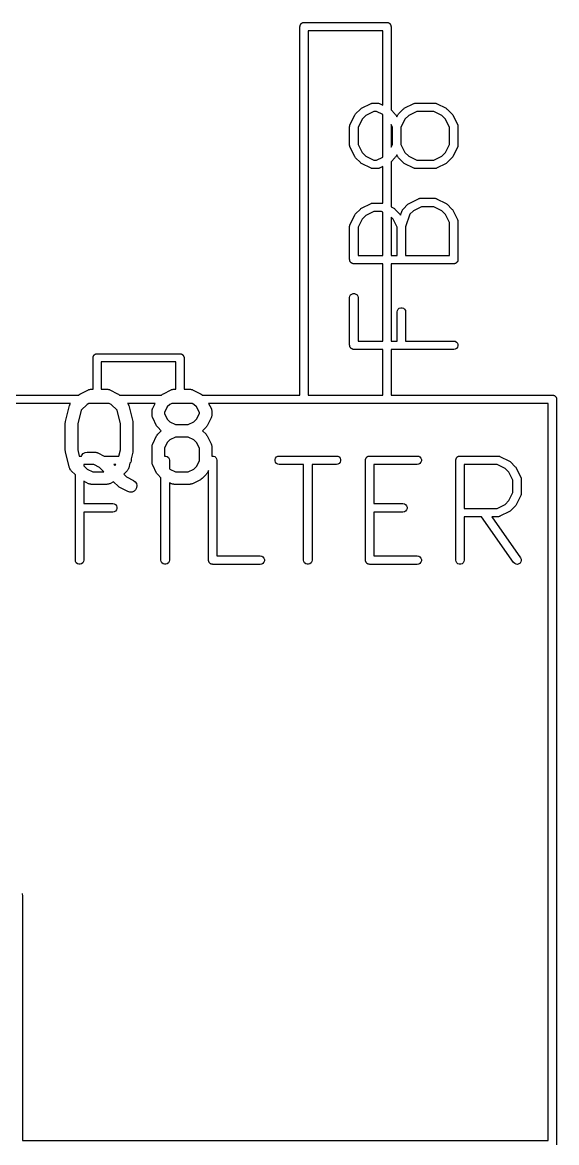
# Model space of a CAD drawing. Extents: x -2.2 to 86.5, y -78.6 to 9.2.
# Drawn here: x 53.1 to 59.55, y -17.98 to -4.45 of the extents above; entities that cross this region are included whole.
import ezdxf

# ---------------------------------------------------------------- set-up
doc = ezdxf.new("R2010")
doc.units = 0
doc.header["$MEASUREMENT"] = 0
doc.layers.add('BLACK', color=7, linetype='CONTINUOUS')

msp = doc.modelspace()

# ---------------------------------------------------------------- linework, layer by layer
at = {"layer": 'Black'}
for p, q in [((56.465, -4.46505), (56.4679, -4.4617)), ((56.4679, -4.4617), (56.4716, -4.45951)), ((56.4716, -4.45951), (56.475, -4.4567)), ((56.475, -4.4567), (56.4791, -4.4552)), ((56.4791, -4.4552), (56.4829, -4.45301)), ((56.4829, -4.45301), (56.4872, -4.45226)), ((56.4872, -4.45226), (56.4913, -4.45076)), ((56.4913, -4.45076), (56.4957, -4.45076)), ((56.4957, -4.45076), (56.5, -4.45)), ((56.5, -4.45), (57.5, -4.45)), ((57.5, -4.45), (57.5043, -4.45076)), ((57.5043, -4.45076), (57.5087, -4.45076)), ((57.5087, -4.45076), (57.5128, -4.45226)), ((57.5128, -4.45226), (57.5171, -4.45301)), ((57.5171, -4.45301), (57.5209, -4.4552)), ((57.5209, -4.4552), (57.525, -4.4567)), ((57.525, -4.4567), (57.5284, -4.45951)), ((57.5284, -4.45951), (57.5321, -4.4617)), ((57.5321, -4.4617), (57.535, -4.46505)), ((56.45, -4.5), (56.4508, -4.49569)), ((56.45, -8.95), (56.45, -4.5)), ((56.4508, -4.49132), (56.4523, -4.48721)), ((56.4508, -4.49569), (56.4508, -4.49132)), ((56.4523, -4.48721), (56.453, -4.4829)), ((56.453, -4.4829), (56.4552, -4.47911)), ((56.4552, -4.47911), (56.4567, -4.475)), ((56.4567, -4.475), (56.4595, -4.47165)), ((56.4595, -4.47165), (56.4617, -4.46786)), ((56.4617, -4.46786), (56.465, -4.46505)), ((56.55, -4.55), (56.55, -8.95)), ((57.45, -4.55), (56.55, -4.55)), ((57.45, -5.44917), (57.45, -4.55)), ((57.535, -4.46505), (57.5383, -4.46786)), ((57.5383, -4.46786), (57.5405, -4.47165)), ((57.5405, -4.47165), (57.5433, -4.475)), ((57.5433, -4.475), (57.5448, -4.47911)), ((57.5448, -4.47911), (57.547, -4.4829)), ((57.547, -4.4829), (57.5477, -4.48721)), ((57.5477, -4.48721), (57.5492, -4.49132)), ((57.5492, -4.49132), (57.5492, -4.49569)), ((57.5492, -4.49569), (57.55, -4.5)), ((57.55, -4.5), (57.55, -5.50751)), ((57.1226, -5.5541), (57.18, -5.49665)), ((57.18, -5.49665), (57.1867, -5.49198)), ((57.1867, -5.49198), (57.1932, -5.48713)), ((57.1932, -5.48713), (57.3081, -5.42968)), ((57.3428, -5.52592), (57.246, -5.57432)), ((57.3081, -5.42968), (57.3109, -5.42885)), ((57.3109, -5.42885), (57.3135, -5.42738)), ((57.3135, -5.42738), (57.3193, -5.42635)), ((57.3193, -5.42635), (57.325, -5.42465)), ((57.325, -5.42465), (57.328, -5.42483)), ((57.328, -5.42483), (57.3309, -5.42432)), ((57.3309, -5.42432), (57.3883, -5.42432)), ((57.3763, -5.52592), (57.3428, -5.52592)), ((57.45, -5.56276), (57.3763, -5.52592)), ((57.3883, -5.42432), (57.3912, -5.42483)), ((57.3912, -5.42483), (57.3941, -5.42465)), ((57.3941, -5.42465), (57.3998, -5.42635)), ((57.3998, -5.42635), (57.4057, -5.42738)), ((57.4057, -5.42738), (57.4082, -5.42885)), ((57.4082, -5.42885), (57.411, -5.42968)), ((57.411, -5.42968), (57.45, -5.44917)), ((57.55, -5.50751), (57.5966, -5.5541)), ((57.6396, -5.5541), (57.6971, -5.49665)), ((57.6971, -5.49665), (57.7038, -5.49198)), ((57.7038, -5.49198), (57.7103, -5.48713)), ((57.7103, -5.48713), (57.8252, -5.42968)), ((57.8599, -5.52592), (57.7631, -5.57432)), ((57.8252, -5.42968), (57.828, -5.42885)), ((57.828, -5.42885), (57.8306, -5.42738)), ((57.8306, -5.42738), (57.8364, -5.42635)), ((57.8364, -5.42635), (57.8421, -5.42465)), ((57.8421, -5.42465), (57.845, -5.42483)), ((57.845, -5.42483), (57.8479, -5.42432)), ((57.8479, -5.42432), (58.0777, -5.42432)), ((58.0657, -5.52592), (57.8599, -5.52592)), ((58.1626, -5.57432), (58.0657, -5.52592)), ((58.0777, -5.42432), (58.0806, -5.42483)), ((58.0806, -5.42483), (58.0835, -5.42465)), ((58.0835, -5.42465), (58.0893, -5.42635)), ((58.0893, -5.42635), (58.0951, -5.42738)), ((58.0951, -5.42738), (58.0976, -5.42885)), ((58.0976, -5.42885), (58.1005, -5.42968)), ((58.1005, -5.42968), (58.2154, -5.48713)), ((58.2154, -5.48713), (58.2219, -5.49198)), ((58.2219, -5.49198), (58.2286, -5.49665)), ((58.2286, -5.49665), (58.286, -5.5541)), ((57.0556, -5.68221), (57.1131, -5.56731)), ((57.1131, -5.56731), (57.1179, -5.56076)), ((57.1179, -5.56076), (57.1226, -5.5541)), ((57.2002, -5.62012), (57.1518, -5.71692)), ((57.246, -5.57432), (57.2002, -5.62012)), ((57.45, -6.07691), (57.45, -5.56276)), ((57.5966, -5.5541), (57.6013, -5.56077)), ((57.6013, -5.56077), (57.6061, -5.56731)), ((57.6061, -5.56731), (57.6181, -5.59134)), ((57.6181, -5.59134), (57.6301, -5.56731)), ((57.6301, -5.56731), (57.635, -5.56075)), ((57.635, -5.56075), (57.6396, -5.5541)), ((57.7173, -5.62012), (57.6689, -5.71692)), ((57.7631, -5.57432), (57.7173, -5.62012)), ((58.2083, -5.62011), (58.1626, -5.57432)), ((58.2567, -5.71692), (58.2083, -5.62011)), ((58.286, -5.5541), (58.2907, -5.56076)), ((58.2907, -5.56076), (58.2955, -5.56731)), ((58.2955, -5.56731), (58.353, -5.68221)), ((57.0502, -5.70493), (57.0508, -5.70204)), ((57.0502, -5.93474), (57.0502, -5.70493)), ((57.0506, -5.69912), (57.0523, -5.69341)), ((57.0508, -5.70204), (57.0506, -5.69912)), ((57.0523, -5.69341), (57.0533, -5.68755)), ((57.0533, -5.68755), (57.0548, -5.68502)), ((57.0548, -5.68502), (57.0556, -5.68221)), ((57.1518, -5.71692), (57.1518, -5.92275)), ((57.5673, -5.71692), (57.55, -5.68228)), ((57.55, -5.68228), (57.55, -5.95738)), ((57.5673, -5.92275), (57.5673, -5.71692)), ((57.6689, -5.71692), (57.6689, -5.92275)), ((58.2567, -5.92274), (58.2567, -5.71692)), ((58.353, -5.68221), (58.3538, -5.68502)), ((58.3538, -5.68502), (58.3553, -5.68755)), ((58.3553, -5.68755), (58.3563, -5.69341)), ((58.3563, -5.69341), (58.358, -5.69912)), ((58.358, -5.69912), (58.3578, -5.70204)), ((58.3578, -5.70204), (58.3583, -5.70493)), ((58.3583, -5.70493), (58.3583, -5.93474)), ((57.0508, -5.93762), (57.0502, -5.93474)), ((57.0506, -5.94054), (57.0508, -5.93762)), ((57.0523, -5.94625), (57.0506, -5.94054)), ((57.0533, -5.95211), (57.0523, -5.94625)), ((57.1518, -5.92275), (57.2003, -6.01955)), ((57.55, -5.95738), (57.5673, -5.92275)), ((57.6689, -5.92275), (57.7173, -6.01955)), ((58.2083, -6.01955), (58.2567, -5.92274)), ((58.3563, -5.94625), (58.3553, -5.95211)), ((58.358, -5.94055), (58.3563, -5.94625)), ((58.3583, -5.93474), (58.3578, -5.93762)), ((58.3578, -5.93762), (58.358, -5.94055)), ((57.0548, -5.95465), (57.0533, -5.95211)), ((57.0556, -5.95746), (57.0548, -5.95465)), ((57.1131, -6.07236), (57.0556, -5.95746)), ((57.1179, -6.0789), (57.1131, -6.07236)), ((57.1226, -6.08556), (57.1179, -6.0789)), ((57.18, -6.14302), (57.1226, -6.08556)), ((57.2003, -6.01955), (57.246, -6.06534)), ((57.246, -6.06534), (57.3428, -6.11375)), ((57.3763, -6.11375), (57.45, -6.07691)), ((57.5966, -6.08556), (57.55, -6.13215)), ((57.6013, -6.0789), (57.5966, -6.08556)), ((57.6061, -6.07236), (57.6013, -6.0789)), ((57.6181, -6.04833), (57.6061, -6.07236)), ((57.6301, -6.07236), (57.6181, -6.04833)), ((57.635, -6.07889), (57.6301, -6.07236)), ((57.6396, -6.08556), (57.635, -6.07889)), ((57.6971, -6.14302), (57.6396, -6.08556)), ((57.7173, -6.01955), (57.7631, -6.06534)), ((57.7631, -6.06534), (57.8599, -6.11375)), ((58.0657, -6.11375), (58.1626, -6.06534)), ((58.1626, -6.06534), (58.2083, -6.01955)), ((58.286, -6.08556), (58.2286, -6.14302)), ((58.2907, -6.07891), (58.286, -6.08556)), ((58.2955, -6.07236), (58.2907, -6.07891)), ((58.353, -5.95746), (58.2955, -6.07236)), ((58.3538, -5.95465), (58.353, -5.95746)), ((58.3553, -5.95211), (58.3538, -5.95465)), ((57.1867, -6.14768), (57.18, -6.14302)), ((57.1932, -6.15253), (57.1867, -6.14768)), ((57.3081, -6.20998), (57.1932, -6.15253)), ((57.3109, -6.21082), (57.3081, -6.20998)), ((57.3135, -6.21228), (57.3109, -6.21082)), ((57.3193, -6.21332), (57.3135, -6.21228)), ((57.325, -6.21501), (57.3193, -6.21332)), ((57.328, -6.21484), (57.325, -6.21501)), ((57.3309, -6.21535), (57.328, -6.21484)), ((57.3883, -6.21535), (57.3309, -6.21535)), ((57.3428, -6.11375), (57.3763, -6.11375)), ((57.3912, -6.21484), (57.3883, -6.21535)), ((57.3941, -6.21501), (57.3912, -6.21484)), ((57.3998, -6.21332), (57.3941, -6.21501)), ((57.4057, -6.21228), (57.3998, -6.21332)), ((57.4082, -6.21082), (57.4057, -6.21228)), ((57.411, -6.20998), (57.4082, -6.21082)), ((57.45, -6.1905), (57.411, -6.20998)), ((57.45, -6.63125), (57.45, -6.1905)), ((57.55, -6.13215), (57.55, -6.67694)), ((57.7038, -6.14769), (57.6971, -6.14302)), ((57.7103, -6.15253), (57.7038, -6.14769)), ((57.8252, -6.20998), (57.7103, -6.15253)), ((57.828, -6.21082), (57.8252, -6.20998)), ((57.8306, -6.21228), (57.828, -6.21082)), ((57.8364, -6.21332), (57.8306, -6.21228)), ((57.8421, -6.21501), (57.8364, -6.21332)), ((57.845, -6.21484), (57.8421, -6.21501)), ((57.8479, -6.21535), (57.845, -6.21484)), ((58.0777, -6.21535), (57.8479, -6.21535)), ((57.8599, -6.11375), (58.0657, -6.11375)), ((58.0806, -6.21484), (58.0777, -6.21535)), ((58.0835, -6.21501), (58.0806, -6.21484)), ((58.0893, -6.21332), (58.0835, -6.21501)), ((58.0951, -6.21228), (58.0893, -6.21332)), ((58.0976, -6.21082), (58.0951, -6.21228)), ((58.1005, -6.20998), (58.0976, -6.21082)), ((58.2154, -6.15253), (58.1005, -6.20998)), ((58.2219, -6.14768), (58.2154, -6.15253)), ((58.2286, -6.14302), (58.2219, -6.14768)), ((57.7678, -6.63618), (57.8827, -6.57873)), ((57.8827, -6.57873), (57.8855, -6.57789)), ((57.8855, -6.57789), (57.888, -6.57643)), ((57.888, -6.57643), (57.8939, -6.5754)), ((57.8939, -6.5754), (57.8996, -6.5737)), ((57.8996, -6.5737), (57.9025, -6.57388)), ((57.9025, -6.57388), (57.9054, -6.57337)), ((57.9054, -6.57337), (58.0777, -6.57337)), ((58.0777, -6.57337), (58.0806, -6.57388)), ((58.0806, -6.57388), (58.0835, -6.5737)), ((58.0835, -6.5737), (58.0893, -6.5754)), ((58.0893, -6.5754), (58.0951, -6.57643)), ((58.0951, -6.57643), (58.0976, -6.57789)), ((58.0976, -6.57789), (58.1005, -6.57873)), ((58.1005, -6.57873), (58.2154, -6.63618)), ((57.1179, -6.76726), (57.1226, -6.7606)), ((57.1226, -6.7606), (57.18, -6.70315)), ((57.18, -6.70315), (57.1867, -6.69848)), ((57.1867, -6.69848), (57.1932, -6.69363)), ((57.1932, -6.69363), (57.3081, -6.63618)), ((57.3428, -6.73242), (57.246, -6.78082)), ((57.3081, -6.63618), (57.3109, -6.63535)), ((57.3109, -6.63535), (57.3135, -6.63388)), ((57.3135, -6.63388), (57.3193, -6.63285)), ((57.3193, -6.63285), (57.325, -6.63115)), ((57.325, -6.63115), (57.328, -6.63133)), ((57.328, -6.63133), (57.3309, -6.63082)), ((57.3309, -6.63082), (57.4458, -6.63082)), ((57.4338, -6.73242), (57.3428, -6.73242)), ((57.45, -6.74053), (57.4338, -6.73242)), ((57.4458, -6.63082), (57.4486, -6.63133)), ((57.4486, -6.63133), (57.45, -6.63125)), ((57.45, -7.26279), (57.45, -6.74053)), ((57.55, -6.67694), (57.5834, -6.69363)), ((57.5834, -6.69363), (57.5899, -6.69848)), ((57.5899, -6.69848), (57.5966, -6.70315)), ((57.5966, -6.70315), (57.654, -6.7606)), ((57.654, -6.7606), (57.6587, -6.76727)), ((57.6662, -6.77902), (57.6848, -6.72301)), ((57.6848, -6.72301), (57.6862, -6.72043)), ((57.6862, -6.72043), (57.687, -6.7176)), ((57.687, -6.7176), (57.6904, -6.71273)), ((57.6904, -6.71273), (57.6932, -6.70749)), ((57.6932, -6.70749), (57.6954, -6.70555)), ((57.6954, -6.70555), (57.6971, -6.70315)), ((57.6971, -6.70315), (57.7546, -6.6457)), ((57.7546, -6.6457), (57.7612, -6.64103)), ((57.7612, -6.64103), (57.7678, -6.63618)), ((57.8206, -6.72337), (57.7774, -6.76651)), ((57.9174, -6.67497), (57.8206, -6.72337)), ((58.0657, -6.67497), (57.9174, -6.67497)), ((58.1626, -6.72337), (58.0657, -6.67497)), ((58.2083, -6.76916), (58.1626, -6.72337)), ((58.2154, -6.63618), (58.2219, -6.64103)), ((58.2219, -6.64103), (58.2286, -6.6457)), ((58.2286, -6.6457), (58.286, -6.70315)), ((58.286, -6.70315), (58.2907, -6.70981)), ((58.2907, -6.70981), (58.2955, -6.71635)), ((58.2955, -6.71635), (58.353, -6.83126)), ((57.0523, -6.89991), (57.0533, -6.89405)), ((57.0533, -6.89405), (57.0548, -6.89152)), ((57.0548, -6.89152), (57.0556, -6.88871)), ((57.0556, -6.88871), (57.1131, -6.7738)), ((57.1131, -6.7738), (57.1179, -6.76726)), ((57.2002, -6.82662), (57.1518, -6.92342)), ((57.246, -6.78082), (57.2002, -6.82662)), ((57.5764, -6.82662), (57.55, -6.80025)), ((57.55, -6.80025), (57.55, -7.26279)), ((57.6248, -6.92342), (57.5764, -6.82662)), ((57.6587, -6.76727), (57.6636, -6.77381)), ((57.6636, -6.77381), (57.6662, -6.77902)), ((57.7774, -6.76651), (57.7264, -6.91967)), ((58.2567, -6.86597), (58.2083, -6.76916)), ((58.2567, -7.26279), (58.2567, -6.86597)), ((58.353, -6.83126), (58.3538, -6.83407)), ((58.3538, -6.83407), (58.3553, -6.8366)), ((58.3553, -6.8366), (58.3563, -6.84246)), ((58.3563, -6.84246), (58.358, -6.84817)), ((58.358, -6.84817), (58.3578, -6.85109)), ((58.3578, -6.85109), (58.3583, -6.85398)), ((58.3583, -6.85398), (58.3583, -7.31359)), ((57.0502, -6.91143), (57.0508, -6.90854)), ((57.0502, -7.31359), (57.0502, -6.91143)), ((57.0506, -6.90562), (57.0523, -6.89991)), ((57.0508, -6.90854), (57.0506, -6.90562)), ((57.1518, -6.92342), (57.1518, -7.26279)), ((57.6248, -7.26279), (57.6248, -6.92342)), ((57.7264, -6.91967), (57.7264, -7.26279)), ((57.1518, -7.26279), (57.45, -7.26279)), ((57.55, -7.26279), (57.6248, -7.26279)), ((57.7264, -7.26279), (58.2567, -7.26279)), ((57.051, -7.31797), (57.0502, -7.31359)), ((57.051, -7.32242), (57.051, -7.31797)), ((57.0525, -7.32659), (57.051, -7.32242)), ((57.0533, -7.33097), (57.0525, -7.32659)), ((57.0555, -7.33482), (57.0533, -7.33097)), ((57.0571, -7.33899), (57.0555, -7.33482)), ((57.0599, -7.3424), (57.0571, -7.33899)), ((57.0621, -7.34625), (57.0599, -7.3424)), ((57.0655, -7.34911), (57.0621, -7.34625)), ((57.0684, -7.35251), (57.0655, -7.34911)), ((57.0722, -7.35473), (57.0684, -7.35251)), ((57.0756, -7.35759), (57.0722, -7.35473)), ((57.0798, -7.35911), (57.0756, -7.35759)), ((57.0837, -7.36133), (57.0798, -7.35911)), ((57.0881, -7.3621), (57.0837, -7.36133)), ((57.0922, -7.36362), (57.0881, -7.3621)), ((57.0967, -7.36362), (57.0922, -7.36362)), ((57.101, -7.3644), (57.0967, -7.36362)), ((57.45, -7.3644), (57.101, -7.3644)), ((57.45, -8.29694), (57.45, -7.3644)), ((58.3075, -7.3644), (57.55, -7.3644)), ((57.55, -7.3644), (57.55, -8.29694)), ((58.3119, -7.36362), (58.3075, -7.3644)), ((58.3164, -7.36362), (58.3119, -7.36362)), ((58.3205, -7.3621), (58.3164, -7.36362)), ((58.3249, -7.36133), (58.3205, -7.3621)), ((58.3288, -7.35911), (58.3249, -7.36133)), ((58.3329, -7.35759), (58.3288, -7.35911)), ((58.3364, -7.35473), (58.3329, -7.35759)), ((58.3402, -7.35251), (58.3364, -7.35473)), ((58.3431, -7.34911), (58.3402, -7.35251)), ((58.3465, -7.34625), (58.3431, -7.34911)), ((58.3487, -7.3424), (58.3465, -7.34625)), ((58.3515, -7.33899), (58.3487, -7.3424)), ((58.3531, -7.33482), (58.3515, -7.33899)), ((58.3553, -7.33097), (58.3531, -7.33482)), ((58.3561, -7.32659), (58.3553, -7.33097)), ((58.3576, -7.32242), (58.3561, -7.32659)), ((58.3583, -7.31359), (58.3576, -7.31797)), ((58.3576, -7.31797), (58.3576, -7.32242)), ((57.0502, -7.77321), (57.0533, -7.75584)), ((57.0502, -8.34774), (57.0502, -7.77321)), ((57.0533, -7.75584), (57.0621, -7.74056)), ((57.0621, -7.74056), (57.0756, -7.72922)), ((57.0756, -7.72922), (57.0922, -7.72319)), ((57.0922, -7.72319), (57.1099, -7.72319)), ((57.1099, -7.72319), (57.1264, -7.72922)), ((57.1264, -7.72922), (57.14, -7.74056)), ((57.14, -7.74056), (57.1488, -7.75584)), ((57.1488, -7.75584), (57.1518, -7.77321)), ((57.1518, -7.77321), (57.1518, -8.29694)), ((57.6248, -7.94557), (57.6278, -7.9282)), ((57.6248, -8.29694), (57.6248, -7.94557)), ((57.6278, -7.9282), (57.6367, -7.91292)), ((57.6367, -7.91292), (57.6502, -7.90158)), ((57.6502, -7.90158), (57.6668, -7.89554)), ((57.6668, -7.89554), (57.6844, -7.89554)), ((57.6844, -7.89554), (57.701, -7.90158)), ((57.701, -7.90158), (57.7145, -7.91292)), ((57.7145, -7.91292), (57.7233, -7.9282)), ((57.7233, -7.9282), (57.7264, -7.94557)), ((57.7264, -7.94557), (57.7264, -8.29694)), ((57.051, -8.35212), (57.0502, -8.34774)), ((57.051, -8.35656), (57.051, -8.35212)), ((57.0525, -8.36074), (57.051, -8.35656)), ((57.0533, -8.36511), (57.0525, -8.36074)), ((57.0555, -8.36896), (57.0533, -8.36511)), ((57.0571, -8.37314), (57.0555, -8.36896)), ((57.0599, -8.37654), (57.0571, -8.37314)), ((57.0621, -8.38039), (57.0599, -8.37654)), ((57.0655, -8.38325), (57.0621, -8.38039)), ((57.0684, -8.38665), (57.0655, -8.38325)), ((57.1518, -8.29694), (57.45, -8.29694)), ((57.55, -8.29694), (57.6248, -8.29694)), ((57.7264, -8.29694), (58.3075, -8.29694)), ((58.3075, -8.29694), (58.3249, -8.3)), ((58.3249, -8.3), (58.3402, -8.30882)), ((58.3402, -8.30882), (58.3515, -8.32234)), ((58.3515, -8.37314), (58.3402, -8.38665)), ((58.3515, -8.32234), (58.3576, -8.33892)), ((58.3576, -8.35656), (58.3515, -8.37314)), ((58.3576, -8.33892), (58.3576, -8.35656)), ((53.95, -8.5), (53.9508, -8.49569)), ((53.95, -8.87738), (53.95, -8.5)), ((53.9508, -8.49132), (53.9523, -8.48721)), ((53.9508, -8.49569), (53.9508, -8.49132)), ((53.9523, -8.48721), (53.953, -8.4829)), ((53.953, -8.4829), (53.9552, -8.47911)), ((53.9552, -8.47911), (53.9567, -8.475)), ((53.9567, -8.475), (53.9595, -8.47165)), ((53.9595, -8.47165), (53.9617, -8.46786)), ((53.9617, -8.46786), (53.965, -8.46505)), ((53.965, -8.46505), (53.9679, -8.4617)), ((53.9679, -8.4617), (53.9716, -8.45951)), ((53.9716, -8.45951), (53.975, -8.4567)), ((53.975, -8.4567), (53.9791, -8.4552)), ((53.9791, -8.4552), (53.9829, -8.45301)), ((53.9829, -8.45301), (53.9872, -8.45225)), ((53.9872, -8.45225), (53.9913, -8.45076)), ((53.9913, -8.45076), (53.9957, -8.45076)), ((53.9957, -8.45076), (54, -8.45)), ((54, -8.45), (55, -8.45)), ((55, -8.45), (55.0043, -8.45076)), ((55.0043, -8.45076), (55.0087, -8.45076)), ((55.0087, -8.45076), (55.0128, -8.45225)), ((55.0128, -8.45225), (55.0171, -8.45301)), ((55.0171, -8.45301), (55.0209, -8.4552)), ((55.0209, -8.4552), (55.025, -8.4567)), ((55.025, -8.4567), (55.0284, -8.45951)), ((55.0284, -8.45951), (55.0321, -8.4617)), ((55.0321, -8.4617), (55.035, -8.46505)), ((55.035, -8.46505), (55.0383, -8.46786)), ((55.0383, -8.46786), (55.0405, -8.47165)), ((55.0405, -8.47165), (55.0433, -8.475)), ((55.0433, -8.475), (55.0448, -8.47911)), ((55.0448, -8.47911), (55.047, -8.4829)), ((55.047, -8.4829), (55.0477, -8.48721)), ((55.0477, -8.48721), (55.0492, -8.49132)), ((55.0492, -8.49132), (55.0492, -8.49569)), ((55.0492, -8.49569), (55.05, -8.5)), ((55.05, -8.5), (55.05, -8.87738)), ((57.0722, -8.38887), (57.0684, -8.38665)), ((57.0756, -8.39173), (57.0722, -8.38887)), ((57.0798, -8.39325), (57.0756, -8.39173)), ((57.0837, -8.39547), (57.0798, -8.39325)), ((57.0881, -8.39625), (57.0837, -8.39547)), ((57.0922, -8.39777), (57.0881, -8.39625)), ((57.0967, -8.39777), (57.0922, -8.39777)), ((57.101, -8.39854), (57.0967, -8.39777)), ((57.45, -8.39854), (57.101, -8.39854)), ((57.45, -8.95), (57.45, -8.39854)), ((58.3075, -8.39854), (57.55, -8.39854)), ((57.55, -8.39854), (57.55, -8.95)), ((58.3249, -8.39547), (58.3075, -8.39854)), ((58.3402, -8.38665), (58.3249, -8.39547)), ((54.05, -8.55), (54.05, -8.87738)), ((54.95, -8.55), (54.05, -8.55)), ((54.95, -8.87738), (54.95, -8.55)), ((53.7998, -8.93292), (53.895, -8.8853)), ((53.895, -8.8853), (53.8992, -8.88407)), ((53.8992, -8.88407), (53.9029, -8.8819)), ((53.9029, -8.8819), (53.9116, -8.88038)), ((53.9116, -8.88038), (53.92, -8.87787)), ((53.92, -8.87787), (53.9243, -8.87813)), ((53.9243, -8.87813), (53.9286, -8.87738)), ((53.9286, -8.87738), (53.95, -8.87738)), ((54.05, -8.87738), (54.119, -8.87738)), ((54.119, -8.87738), (54.1233, -8.87813)), ((54.1233, -8.87813), (54.1276, -8.87787)), ((54.1276, -8.87787), (54.136, -8.88038)), ((54.136, -8.88038), (54.1447, -8.8819)), ((54.1447, -8.8819), (54.1484, -8.88407)), ((54.1484, -8.88407), (54.1526, -8.8853)), ((54.1526, -8.8853), (54.2478, -8.93292)), ((54.7998, -8.93292), (54.895, -8.8853)), ((54.895, -8.8853), (54.8992, -8.88407)), ((54.8992, -8.88407), (54.9029, -8.8819)), ((54.9029, -8.8819), (54.9116, -8.88038)), ((54.9116, -8.88038), (54.92, -8.87787)), ((54.92, -8.87787), (54.9243, -8.87813)), ((54.9243, -8.87813), (54.9286, -8.87738)), ((54.9286, -8.87738), (54.95, -8.87738)), ((55.05, -8.87738), (55.119, -8.87738)), ((55.119, -8.87738), (55.1233, -8.87813)), ((55.1233, -8.87813), (55.1276, -8.87787)), ((55.1276, -8.87787), (55.136, -8.88038)), ((55.136, -8.88038), (55.1447, -8.8819)), ((55.1447, -8.8819), (55.1484, -8.88407)), ((55.1484, -8.88407), (55.1526, -8.8853)), ((55.1526, -8.8853), (55.2478, -8.93292)), ((53.6791, -9.05), (49.55, -9.05)), ((52.55, -8.95), (53.7773, -8.95)), ((53.6701, -9.06354), (53.6735, -9.05868)), ((53.6735, -9.05868), (53.6759, -9.05326)), ((53.6759, -9.05326), (53.6791, -9.05)), ((53.7773, -8.95), (53.7803, -8.94697)), ((53.7803, -8.94697), (53.7901, -8.94007)), ((53.7901, -8.94007), (53.7998, -8.93292)), ((53.8778, -9.06164), (53.8058, -9.13358)), ((53.901, -9.05), (53.8778, -9.06164)), ((54.1466, -9.05), (53.901, -9.05)), ((54.1699, -9.06164), (54.1466, -9.05)), ((54.2418, -9.13358), (54.1699, -9.06164)), ((54.2478, -8.93292), (54.2575, -8.94008)), ((54.2575, -8.94008), (54.2673, -8.94697)), ((54.2673, -8.94697), (54.2704, -8.95)), ((54.2704, -8.95), (54.7773, -8.95)), ((54.7007, -9.05), (54.3685, -9.05)), ((54.3685, -9.05), (54.3717, -9.05326)), ((54.3717, -9.05326), (54.3741, -9.05868)), ((54.3741, -9.05868), (54.3775, -9.06354)), ((54.671, -9.10932), (54.7007, -9.05)), ((54.7773, -8.95), (54.7803, -8.94697)), ((54.7803, -8.94697), (54.7901, -8.94008)), ((54.7901, -8.94008), (54.7998, -8.93292)), ((54.8778, -9.06164), (54.8474, -9.09205)), ((54.901, -9.05), (54.8778, -9.06164)), ((55.1466, -9.05), (54.901, -9.05)), ((55.1699, -9.06164), (55.1466, -9.05)), ((55.2003, -9.09205), (55.1699, -9.06164)), ((55.2478, -8.93292), (55.2575, -8.94008)), ((55.2575, -8.94008), (55.2673, -8.94697)), ((55.2673, -8.94697), (55.2704, -8.95)), ((55.2704, -8.95), (56.45, -8.95)), ((55.3469, -9.05), (55.3766, -9.10932)), ((59.45, -9.05), (55.3469, -9.05)), ((56.55, -8.95), (57.45, -8.95)), ((57.55, -8.95), (59.5, -8.95)), ((59.45, -17.95), (59.45, -9.05)), ((59.5, -8.95), (59.5043, -8.95076)), ((59.5043, -8.95076), (59.5087, -8.95076)), ((59.5087, -8.95076), (59.5128, -8.95225)), ((59.5128, -8.95225), (59.5171, -8.95301)), ((59.5171, -8.95301), (59.5209, -8.9552)), ((59.5209, -8.9552), (59.525, -8.9567)), ((59.525, -8.9567), (59.5284, -8.95951)), ((59.5284, -8.95951), (59.5321, -8.9617)), ((59.5321, -8.9617), (59.535, -8.96505)), ((59.535, -8.96505), (59.5383, -8.96786)), ((59.5383, -8.96786), (59.5405, -8.97165)), ((59.5405, -8.97165), (59.5433, -8.975)), ((59.5433, -8.975), (59.5448, -8.97911)), ((59.5448, -8.97911), (59.547, -8.9829)), ((59.547, -8.9829), (59.5477, -8.98721)), ((59.5477, -8.98721), (59.5492, -8.99132)), ((59.5492, -8.99132), (59.5492, -8.99569)), ((59.5492, -8.99569), (59.55, -9)), ((59.55, -9), (59.55, -18)), ((53.6177, -9.26752), (53.6653, -9.07705)), ((53.6653, -9.07705), (53.6683, -9.07048)), ((53.6683, -9.07048), (53.6701, -9.06354)), ((53.8058, -9.13358), (53.7655, -9.29495)), ((54.2821, -9.29495), (54.2418, -9.13358)), ((54.3775, -9.06354), (54.3794, -9.07048)), ((54.3794, -9.07048), (54.3823, -9.07705)), ((54.3823, -9.07705), (54.4299, -9.26752)), ((54.6631, -9.14286), (54.6638, -9.1386)), ((54.6631, -9.19048), (54.6631, -9.14286)), ((54.6638, -9.19473), (54.6631, -9.19048)), ((54.6636, -9.13428), (54.6661, -9.12586)), ((54.6638, -9.1386), (54.6636, -9.13428)), ((54.6636, -9.19905), (54.6638, -9.19473)), ((54.6661, -9.12586), (54.6676, -9.11721)), ((54.6676, -9.11721), (54.6698, -9.11346)), ((54.6698, -9.11346), (54.671, -9.10932)), ((54.8474, -9.09205), (54.8131, -9.16056)), ((54.8131, -9.16056), (54.8131, -9.17277)), ((54.8131, -9.17277), (54.8474, -9.24129)), ((55.2345, -9.16056), (55.2003, -9.09205)), ((55.2003, -9.24129), (55.2345, -9.17277)), ((55.2345, -9.17277), (55.2345, -9.16056)), ((55.3766, -9.10932), (55.3778, -9.11346)), ((55.3778, -9.11346), (55.38, -9.11721)), ((55.38, -9.11721), (55.3815, -9.12586)), ((55.3815, -9.12586), (55.384, -9.13428)), ((55.384, -9.13428), (55.3838, -9.1386)), ((55.3838, -9.1386), (55.3845, -9.14286)), ((55.3845, -9.19048), (55.3838, -9.19474)), ((55.3838, -9.19474), (55.384, -9.19905)), ((55.3845, -9.14286), (55.3845, -9.19048)), ((53.6155, -9.28571), (53.6171, -9.27668)), ((53.6155, -9.61905), (53.6155, -9.28571)), ((53.6171, -9.27668), (53.6177, -9.26752)), ((53.7655, -9.29495), (53.7655, -9.60981)), ((54.2821, -9.60981), (54.2821, -9.29495)), ((54.4299, -9.26752), (54.4305, -9.27668)), ((54.4305, -9.27668), (54.4321, -9.28571)), ((54.4321, -9.28571), (54.4321, -9.61905)), ((54.6661, -9.20747), (54.6636, -9.19905)), ((54.6676, -9.21613), (54.6661, -9.20747)), ((54.6698, -9.21987), (54.6676, -9.21613)), ((54.671, -9.22402), (54.6698, -9.21987)), ((54.7186, -9.31926), (54.671, -9.22402)), ((54.7258, -9.32891), (54.7186, -9.31926)), ((54.7327, -9.33875), (54.7258, -9.32891)), ((54.8474, -9.24129), (54.8778, -9.27169)), ((54.8778, -9.27169), (54.9463, -9.30595)), ((54.9463, -9.30595), (55.1013, -9.30595)), ((55.1013, -9.30595), (55.1699, -9.27169)), ((55.1699, -9.27169), (55.2003, -9.24129)), ((55.3218, -9.32891), (55.3149, -9.33875)), ((55.329, -9.31926), (55.3218, -9.32891)), ((55.3766, -9.22402), (55.329, -9.31926)), ((55.3778, -9.21987), (55.3766, -9.22402)), ((55.38, -9.21613), (55.3778, -9.21987)), ((55.3815, -9.20747), (55.38, -9.21613)), ((55.384, -9.19905), (55.3815, -9.20747)), ((54.671, -9.53789), (54.7186, -9.44265)), ((54.7186, -9.44265), (54.7258, -9.43299)), ((54.7258, -9.43299), (54.7327, -9.42316)), ((54.7749, -9.38095), (54.7327, -9.33875)), ((54.7327, -9.42316), (54.7749, -9.38095)), ((54.9463, -9.45595), (54.8778, -9.49021)), ((55.1013, -9.45595), (54.9463, -9.45595)), ((55.1699, -9.49021), (55.1013, -9.45595)), ((55.3149, -9.33875), (55.2727, -9.38095)), ((55.2727, -9.38095), (55.3149, -9.42316)), ((55.3149, -9.42316), (55.3218, -9.43299)), ((55.3218, -9.43299), (55.329, -9.44265)), ((55.329, -9.44265), (55.3766, -9.53789)), ((54.6631, -9.57143), (54.6638, -9.56717)), ((54.6631, -9.7619), (54.6631, -9.57143)), ((54.6636, -9.56285), (54.6661, -9.55443)), ((54.6638, -9.56717), (54.6636, -9.56285)), ((54.6661, -9.55443), (54.6676, -9.54578)), ((54.6676, -9.54578), (54.6698, -9.54203)), ((54.6698, -9.54203), (54.671, -9.53789)), ((54.8474, -9.52062), (54.8131, -9.58913)), ((54.8131, -9.58913), (54.8131, -9.68602)), ((54.8778, -9.49021), (54.8474, -9.52062)), ((55.2003, -9.52062), (55.1699, -9.49021)), ((55.2345, -9.58913), (55.2003, -9.52062)), ((55.2345, -9.7442), (55.2345, -9.58913)), ((55.3766, -9.53789), (55.3778, -9.54203)), ((55.3778, -9.54203), (55.38, -9.54578)), ((55.38, -9.54578), (55.3815, -9.55443)), ((55.3815, -9.55443), (55.384, -9.56285)), ((55.384, -9.56285), (55.3838, -9.56717)), ((55.3838, -9.56717), (55.3845, -9.57143)), ((55.3845, -9.57143), (55.3845, -9.68696)), ((53.6171, -9.62808), (53.6155, -9.61905)), ((53.6177, -9.63724), (53.6171, -9.62808)), ((53.6653, -9.82771), (53.6177, -9.63724)), ((53.7655, -9.60981), (53.7845, -9.68574)), ((53.7845, -9.68574), (53.7873, -9.68525)), ((53.7873, -9.68525), (53.8129, -9.68525)), ((53.8129, -9.68525), (53.816, -9.67679)), ((53.816, -9.67679), (53.8327, -9.65683)), ((53.8327, -9.65683), (53.8553, -9.64381)), ((53.8553, -9.64381), (53.881, -9.63929)), ((53.881, -9.63929), (53.9762, -9.63929)), ((53.9762, -9.63929), (53.9804, -9.64004)), ((53.9804, -9.64004), (53.9848, -9.63978)), ((53.9848, -9.63978), (53.9932, -9.64228)), ((53.9932, -9.64228), (54.0018, -9.64381)), ((54.0018, -9.64381), (54.0056, -9.64597)), ((54.0056, -9.64597), (54.0097, -9.6472)), ((54.0097, -9.6472), (54.0858, -9.68525)), ((54.0858, -9.68525), (54.2633, -9.68525)), ((54.2633, -9.68525), (54.2821, -9.60981)), ((54.4299, -9.63724), (54.4092, -9.72005)), ((54.4092, -9.72005), (54.4118, -9.72723)), ((54.4118, -9.72723), (54.4118, -9.74487)), ((54.4305, -9.62808), (54.4299, -9.63724)), ((54.4321, -9.61905), (54.4305, -9.62808)), ((54.8131, -9.68602), (54.8302, -9.68602)), ((54.8302, -9.68602), (54.8468, -9.69205)), ((54.8468, -9.69205), (54.8603, -9.70339)), ((54.8603, -9.70339), (54.8691, -9.71867)), ((54.8691, -9.71867), (54.8722, -9.73605)), ((54.8722, -9.73605), (54.8722, -9.83757)), ((55.3845, -9.68696), (55.3871, -9.68602)), ((55.3871, -9.68602), (55.4047, -9.68602)), ((55.4047, -9.68602), (55.4213, -9.69205)), ((55.4213, -9.69205), (55.4348, -9.70339)), ((55.4348, -9.70339), (55.4437, -9.71867)), ((55.4437, -9.71867), (55.4467, -9.73605)), ((55.4467, -9.73605), (55.4467, -10.8917)), ((56.1502, -9.72723), (56.1563, -9.71065)), ((56.1502, -9.74487), (56.1502, -9.72723)), ((56.1563, -9.71065), (56.1676, -9.69713)), ((56.1676, -9.69713), (56.1829, -9.68831)), ((56.1829, -9.68831), (56.2003, -9.68525)), ((56.2003, -9.68525), (56.8897, -9.68525)), ((56.8897, -9.68525), (56.9071, -9.68831)), ((56.9071, -9.68831), (56.9223, -9.69713)), ((56.9223, -9.69713), (56.9337, -9.71065)), ((56.9337, -9.71065), (56.9397, -9.72723)), ((56.9397, -9.72723), (56.9397, -9.74487)), ((57.2411, -9.73605), (57.2418, -9.73167)), ((57.2411, -10.9425), (57.2411, -9.73605)), ((57.2418, -9.72723), (57.2433, -9.72305)), ((57.2418, -9.73167), (57.2418, -9.72723)), ((57.2433, -9.72305), (57.2441, -9.71867)), ((57.2441, -9.71867), (57.2463, -9.71482)), ((57.2463, -9.71482), (57.2479, -9.71065)), ((57.2479, -9.71065), (57.2507, -9.70724)), ((57.2507, -9.70724), (57.2529, -9.70339)), ((57.2529, -9.70339), (57.2563, -9.70054)), ((57.2563, -9.70054), (57.2592, -9.69713)), ((57.2592, -9.69713), (57.2631, -9.69491)), ((57.2631, -9.69491), (57.2665, -9.69205)), ((57.2665, -9.69205), (57.2706, -9.69053)), ((57.2706, -9.69053), (57.2745, -9.68831)), ((57.2745, -9.68831), (57.2789, -9.68754)), ((57.2789, -9.68754), (57.283, -9.68602)), ((57.283, -9.68602), (57.2875, -9.68602)), ((57.2875, -9.68602), (57.2919, -9.68525)), ((57.2919, -9.68525), (57.8664, -9.68525)), ((57.8664, -9.68525), (57.8838, -9.68831)), ((57.8838, -9.68831), (57.899, -9.69713)), ((57.899, -9.69713), (57.9104, -9.71065)), ((57.9104, -9.71065), (57.9164, -9.72723)), ((57.9164, -9.72723), (57.9164, -9.74487)), ((58.3327, -9.73605), (58.3334, -9.73167)), ((58.3327, -10.9425), (58.3327, -9.73605)), ((58.3334, -9.72723), (58.3349, -9.72305)), ((58.3334, -9.73167), (58.3334, -9.72723)), ((58.3349, -9.72305), (58.3357, -9.71867)), ((58.3357, -9.71867), (58.3379, -9.71482)), ((58.3379, -9.71482), (58.3395, -9.71065)), ((58.3395, -9.71065), (58.3423, -9.70724)), ((58.3423, -9.70724), (58.3445, -9.70339)), ((58.3445, -9.70339), (58.3479, -9.70054)), ((58.3479, -9.70054), (58.3508, -9.69713)), ((58.3508, -9.69713), (58.3546, -9.69491)), ((58.3546, -9.69491), (58.3581, -9.69205)), ((58.3581, -9.69205), (58.3622, -9.69053)), ((58.3622, -9.69053), (58.3661, -9.68831)), ((58.3661, -9.68831), (58.3705, -9.68754)), ((58.3705, -9.68754), (58.3746, -9.68602)), ((58.3746, -9.68602), (58.3791, -9.68602)), ((58.3791, -9.68602), (58.3835, -9.68525)), ((58.3835, -9.68525), (58.8431, -9.68525)), ((58.8431, -9.68525), (58.846, -9.68576)), ((58.846, -9.68576), (58.8489, -9.68558)), ((58.8489, -9.68558), (58.8546, -9.68728)), ((58.8546, -9.68728), (58.8604, -9.68831)), ((58.8604, -9.68831), (58.863, -9.68978)), ((58.863, -9.68978), (58.8658, -9.69061)), ((58.8658, -9.69061), (58.9807, -9.74806)), ((53.6683, -9.83428), (53.6653, -9.82771)), ((53.6701, -9.84122), (53.6683, -9.83428)), ((53.6735, -9.84608), (53.6701, -9.84122)), ((53.6759, -9.8515), (53.6735, -9.84608)), ((53.6809, -9.85667), (53.6759, -9.8515)), ((53.6851, -9.86256), (53.6809, -9.85667)), ((53.7365, -9.91396), (53.6851, -9.86256)), ((53.8381, -9.78685), (53.8381, -9.80342)), ((53.8671, -9.78685), (53.8381, -9.78685)), ((53.8381, -9.80342), (53.8778, -9.84312)), ((53.881, -9.78929), (53.8671, -9.78685)), ((53.8778, -9.84312), (53.9463, -9.87738)), ((53.9585, -9.78929), (53.881, -9.78929)), ((54.027, -9.82354), (53.9585, -9.78929)), ((54.0808, -9.87738), (54.027, -9.82354)), ((54.2024, -9.78685), (54.2143, -9.7987)), ((54.2261, -9.78685), (54.2024, -9.78685)), ((54.2143, -9.7987), (54.2261, -9.78685)), ((54.3626, -9.86256), (54.3204, -9.90476)), ((54.3667, -9.85667), (54.3626, -9.86256)), ((54.3717, -9.8515), (54.3667, -9.85667)), ((54.3741, -9.84609), (54.3717, -9.8515)), ((54.3775, -9.84122), (54.3741, -9.84609)), ((54.3794, -9.83428), (54.3775, -9.84122)), ((54.3823, -9.82771), (54.3794, -9.83428)), ((54.3959, -9.77321), (54.3823, -9.82771)), ((54.4058, -9.76145), (54.3959, -9.77321)), ((54.4118, -9.74487), (54.4058, -9.76145)), ((54.6638, -9.76616), (54.6631, -9.7619)), ((54.6636, -9.77048), (54.6638, -9.76616)), ((54.6661, -9.7789), (54.6636, -9.77048)), ((54.6676, -9.78756), (54.6661, -9.7789)), ((54.6698, -9.7913), (54.6676, -9.78756)), ((54.671, -9.79545), (54.6698, -9.7913)), ((54.7186, -9.89068), (54.671, -9.79545)), ((54.8722, -9.83757), (54.8778, -9.84312)), ((54.8778, -9.84312), (54.9463, -9.87738)), ((55.1013, -9.87738), (55.1699, -9.84312)), ((55.1699, -9.84312), (55.2003, -9.81272)), ((55.2003, -9.81272), (55.2345, -9.7442)), ((55.3451, -9.8584), (55.329, -9.89068)), ((55.3451, -10.9425), (55.3451, -9.8584)), ((56.1563, -9.76145), (56.1502, -9.74487)), ((56.1676, -9.77496), (56.1563, -9.76145)), ((56.1829, -9.78378), (56.1676, -9.77496)), ((56.2003, -9.78685), (56.1829, -9.78378)), ((56.4942, -9.78685), (56.2003, -9.78685)), ((56.4942, -10.9425), (56.4942, -9.78685)), ((56.8897, -9.78685), (56.5958, -9.78685)), ((56.5958, -9.78685), (56.5958, -10.9425)), ((56.9071, -9.78378), (56.8897, -9.78685)), ((56.9223, -9.77496), (56.9071, -9.78378)), ((56.9337, -9.76145), (56.9223, -9.77496)), ((56.9397, -9.74487), (56.9337, -9.76145)), ((57.8664, -9.78685), (57.3427, -9.78685)), ((57.3427, -9.78685), (57.3427, -10.2598)), ((57.8838, -9.78378), (57.8664, -9.78685)), ((57.899, -9.77496), (57.8838, -9.78378)), ((57.9104, -9.76145), (57.899, -9.77496)), ((57.9164, -9.74487), (57.9104, -9.76145)), ((58.4343, -9.78685), (58.4343, -10.3172)), ((58.8311, -9.78685), (58.4343, -9.78685)), ((58.9279, -9.83525), (58.8311, -9.78685)), ((58.9737, -9.88104), (58.9279, -9.83525)), ((58.9807, -9.74806), (58.9872, -9.75291)), ((58.9872, -9.75291), (58.9939, -9.75758)), ((58.9939, -9.75758), (59.0513, -9.81503)), ((59.0513, -9.81503), (59.056, -9.8217)), ((59.056, -9.8217), (59.0609, -9.82823)), ((59.0609, -9.82823), (59.1183, -9.94314)), ((53.7365, -10.9425), (53.7365, -9.91396)), ((53.895, -10.0195), (53.8381, -9.99098)), ((53.8381, -9.99098), (53.8381, -10.2598)), ((53.9463, -9.87738), (54.0808, -9.87738)), ((54.1995, -9.99602), (54.1526, -10.0195)), ((54.2565, -10.053), (54.1995, -9.99602)), ((54.3204, -9.90476), (54.354, -9.93836)), ((54.354, -9.93836), (54.4383, -9.98054)), ((54.4383, -9.98054), (54.4592, -9.99605)), ((54.4592, -9.99605), (54.4736, -10.0178)), ((54.7258, -9.90034), (54.7186, -9.89068)), ((54.7327, -9.91018), (54.7258, -9.90034)), ((54.7706, -9.9481), (54.7327, -9.91018)), ((54.7706, -10.9425), (54.7706, -9.9481)), ((54.895, -10.0195), (54.8722, -10.0081)), ((54.8722, -10.0081), (54.8722, -10.9425)), ((54.9463, -9.87738), (55.1013, -9.87738)), ((55.2478, -9.97184), (55.1526, -10.0195)), ((55.2575, -9.96468), (55.2478, -9.97184)), ((55.2673, -9.95779), (55.2575, -9.96468)), ((55.3149, -9.91018), (55.2673, -9.95779)), ((55.3218, -9.90034), (55.3149, -9.91018)), ((55.329, -9.89068), (55.3218, -9.90034)), ((59.0221, -9.97785), (58.9737, -9.88104)), ((59.0221, -10.1262), (59.0221, -9.97785)), ((59.1183, -9.94314), (59.1192, -9.94595)), ((59.1192, -9.94595), (59.1206, -9.94848)), ((59.1206, -9.94848), (59.1216, -9.95434)), ((59.1216, -9.95434), (59.1233, -9.96005)), ((59.1233, -9.96005), (59.1232, -9.96297)), ((59.1232, -9.96297), (59.1237, -9.96586)), ((59.1237, -9.96586), (59.1237, -10.1382)), ((53.8992, -10.0207), (53.895, -10.0195)), ((53.9029, -10.0229), (53.8992, -10.0207)), ((53.9116, -10.0244), (53.9029, -10.0229)), ((53.92, -10.0269), (53.9116, -10.0244)), ((53.9243, -10.0266), (53.92, -10.0269)), ((53.9286, -10.0274), (53.9243, -10.0266)), ((54.119, -10.0274), (53.9286, -10.0274)), ((54.1233, -10.0266), (54.119, -10.0274)), ((54.1276, -10.0269), (54.1233, -10.0266)), ((54.136, -10.0244), (54.1276, -10.0269)), ((54.1447, -10.0229), (54.136, -10.0244)), ((54.1484, -10.0207), (54.1447, -10.0229)), ((54.1526, -10.0195), (54.1484, -10.0207)), ((54.2663, -10.0599), (54.2565, -10.053)), ((54.276, -10.0671), (54.2663, -10.0599)), ((54.3712, -10.1147), (54.276, -10.0671)), ((54.3962, -10.1221), (54.3712, -10.1147)), ((54.4222, -10.1206), (54.3962, -10.1221)), ((54.4461, -10.1102), (54.4222, -10.1206)), ((54.465, -10.0923), (54.4461, -10.1102)), ((54.4766, -10.069), (54.465, -10.0923)), ((54.4736, -10.0178), (54.4796, -10.0431)), ((54.4796, -10.0431), (54.4766, -10.069)), ((54.8992, -10.0207), (54.895, -10.0195)), ((54.9029, -10.0229), (54.8992, -10.0207)), ((54.9116, -10.0244), (54.9029, -10.0229)), ((54.92, -10.0269), (54.9116, -10.0244)), ((54.9243, -10.0266), (54.92, -10.0269)), ((54.9286, -10.0274), (54.9243, -10.0266)), ((55.119, -10.0274), (54.9286, -10.0274)), ((55.1233, -10.0266), (55.119, -10.0274)), ((55.1276, -10.0269), (55.1233, -10.0266)), ((55.136, -10.0244), (55.1276, -10.0269)), ((55.1447, -10.0229), (55.136, -10.0244)), ((55.1484, -10.0207), (55.1447, -10.0229)), ((55.1526, -10.0195), (55.1484, -10.0207)), ((58.9737, -10.223), (59.0221, -10.1262)), ((59.1237, -10.1382), (59.1232, -10.1411)), ((59.1232, -10.1411), (59.1233, -10.144)), ((53.8381, -10.2598), (54.1894, -10.2598)), ((54.1894, -10.2598), (54.2068, -10.2628)), ((54.2068, -10.2628), (54.2221, -10.2717)), ((54.2221, -10.2717), (54.2334, -10.2852)), ((57.3427, -10.2598), (57.694, -10.2598)), ((57.694, -10.2598), (57.7114, -10.2628)), ((57.7114, -10.2628), (57.7267, -10.2717)), ((57.7267, -10.2717), (57.738, -10.2852)), ((58.8311, -10.3172), (58.9279, -10.2688)), ((58.9279, -10.2688), (58.9737, -10.223)), ((59.0609, -10.2758), (59.056, -10.2824)), ((59.1183, -10.1609), (59.0609, -10.2758)), ((59.1192, -10.1581), (59.1183, -10.1609)), ((59.1206, -10.1556), (59.1192, -10.1581)), ((59.1216, -10.1497), (59.1206, -10.1556)), ((59.1233, -10.144), (59.1216, -10.1497)), ((54.1894, -10.3614), (53.8381, -10.3614)), ((53.8381, -10.3614), (53.8381, -10.9425)), ((54.2068, -10.3583), (54.1894, -10.3614)), ((54.2221, -10.3495), (54.2068, -10.3583)), ((54.2334, -10.336), (54.2221, -10.3495)), ((54.2334, -10.2852), (54.2395, -10.3018)), ((54.2395, -10.3194), (54.2334, -10.336)), ((54.2395, -10.3018), (54.2395, -10.3194)), ((57.694, -10.3614), (57.3427, -10.3614)), ((57.3427, -10.3614), (57.3427, -10.8917)), ((57.7114, -10.3583), (57.694, -10.3614)), ((57.7267, -10.3495), (57.7114, -10.3583)), ((57.738, -10.336), (57.7267, -10.3495)), ((57.738, -10.2852), (57.7441, -10.3018)), ((57.7441, -10.3194), (57.738, -10.336)), ((57.7441, -10.3018), (57.7441, -10.3194)), ((58.4343, -10.3172), (58.8311, -10.3172)), ((58.8658, -10.4135), (58.863, -10.4143)), ((58.9807, -10.356), (58.8658, -10.4135)), ((58.9872, -10.3511), (58.9807, -10.356)), ((58.9939, -10.3465), (58.9872, -10.3511)), ((59.0513, -10.289), (58.9939, -10.3465)), ((59.056, -10.2824), (59.0513, -10.289)), ((58.6443, -10.4188), (58.4343, -10.4188)), ((58.4343, -10.4188), (58.4343, -10.9425)), ((59.0313, -10.9717), (58.6443, -10.4188)), ((58.8431, -10.4188), (58.7683, -10.4188)), ((58.7683, -10.4188), (59.1145, -10.9134)), ((58.846, -10.4183), (58.8431, -10.4188)), ((58.8489, -10.4185), (58.846, -10.4183)), ((58.8546, -10.4168), (58.8489, -10.4185)), ((58.8604, -10.4158), (58.8546, -10.4168)), ((58.863, -10.4143), (58.8604, -10.4158)), ((53.7395, -10.9599), (53.7365, -10.9425)), ((53.8381, -10.9425), (53.835, -10.9599)), ((54.7737, -10.9599), (54.7706, -10.9425)), ((54.8722, -10.9425), (54.8691, -10.9599)), ((55.3459, -10.9469), (55.3451, -10.9425)), ((55.3459, -10.9514), (55.3459, -10.9469)), ((55.3474, -10.9555), (55.3459, -10.9514)), ((55.4467, -10.8917), (55.9705, -10.8917)), ((55.9705, -10.8917), (55.9878, -10.8948)), ((55.9878, -10.8948), (56.0031, -10.9036)), ((56.0031, -10.9036), (56.0144, -10.9171)), ((56.0144, -10.9171), (56.0205, -10.9337)), ((56.0205, -10.9514), (56.0144, -10.9679)), ((56.0205, -10.9337), (56.0205, -10.9514)), ((56.4972, -10.9599), (56.4942, -10.9425)), ((56.5958, -10.9425), (56.5927, -10.9599)), ((57.2418, -10.9469), (57.2411, -10.9425)), ((57.2418, -10.9514), (57.2418, -10.9469)), ((57.2433, -10.9555), (57.2418, -10.9514)), ((57.3427, -10.8917), (57.8664, -10.8917)), ((57.8664, -10.8917), (57.8838, -10.8948)), ((57.8838, -10.8948), (57.899, -10.9036)), ((57.899, -10.9036), (57.9104, -10.9171)), ((57.9104, -10.9171), (57.9164, -10.9337)), ((57.9164, -10.9514), (57.9104, -10.9679)), ((57.9164, -10.9337), (57.9164, -10.9514)), ((58.3357, -10.9599), (58.3327, -10.9425)), ((58.4343, -10.9425), (58.4312, -10.9599)), ((59.1145, -10.9134), (59.122, -10.9294)), ((59.1235, -10.947), (59.1189, -10.964)), ((59.122, -10.9294), (59.1235, -10.947)), ((53.7483, -10.9752), (53.7395, -10.9599)), ((53.7619, -10.9865), (53.7483, -10.9752)), ((53.7784, -10.9926), (53.7619, -10.9865)), ((53.7961, -10.9926), (53.7784, -10.9926)), ((53.8127, -10.9865), (53.7961, -10.9926)), ((53.8262, -10.9752), (53.8127, -10.9865)), ((53.835, -10.9599), (53.8262, -10.9752)), ((54.7825, -10.9752), (54.7737, -10.9599)), ((54.796, -10.9865), (54.7825, -10.9752)), ((54.8126, -10.9926), (54.796, -10.9865)), ((54.8302, -10.9926), (54.8126, -10.9926)), ((54.8468, -10.9865), (54.8302, -10.9926)), ((54.8603, -10.9752), (54.8468, -10.9865)), ((54.8691, -10.9599), (54.8603, -10.9752)), ((55.3482, -10.9599), (55.3474, -10.9555)), ((55.3504, -10.9638), (55.3482, -10.9599)), ((55.3519, -10.9679), (55.3504, -10.9638)), ((55.3548, -10.9714), (55.3519, -10.9679)), ((55.357, -10.9752), (55.3548, -10.9714)), ((55.3604, -10.9781), (55.357, -10.9752)), ((55.3633, -10.9815), (55.3604, -10.9781)), ((55.3671, -10.9837), (55.3633, -10.9815)), ((55.3705, -10.9865), (55.3671, -10.9837)), ((55.3747, -10.9881), (55.3705, -10.9865)), ((55.3786, -10.9903), (55.3747, -10.9881)), ((55.3829, -10.9911), (55.3786, -10.9903)), ((55.3871, -10.9926), (55.3829, -10.9911)), ((55.3916, -10.9926), (55.3871, -10.9926)), ((55.3959, -10.9933), (55.3916, -10.9926)), ((55.9705, -10.9933), (55.3959, -10.9933)), ((55.9878, -10.9903), (55.9705, -10.9933)), ((56.0031, -10.9815), (55.9878, -10.9903)), ((56.0144, -10.9679), (56.0031, -10.9815)), ((56.5061, -10.9752), (56.4972, -10.9599)), ((56.5196, -10.9865), (56.5061, -10.9752)), ((56.5362, -10.9926), (56.5196, -10.9865)), ((56.5538, -10.9926), (56.5362, -10.9926)), ((56.5704, -10.9865), (56.5538, -10.9926)), ((56.5839, -10.9752), (56.5704, -10.9865)), ((56.5927, -10.9599), (56.5839, -10.9752)), ((57.2441, -10.9599), (57.2433, -10.9555)), ((57.2463, -10.9638), (57.2441, -10.9599)), ((57.2479, -10.9679), (57.2463, -10.9638)), ((57.2507, -10.9714), (57.2479, -10.9679)), ((57.2529, -10.9752), (57.2507, -10.9714)), ((57.2563, -10.9781), (57.2529, -10.9752)), ((57.2592, -10.9815), (57.2563, -10.9781)), ((57.2631, -10.9837), (57.2592, -10.9815)), ((57.2665, -10.9865), (57.2631, -10.9837)), ((57.2706, -10.9881), (57.2665, -10.9865)), ((57.2745, -10.9903), (57.2706, -10.9881)), ((57.2789, -10.9911), (57.2745, -10.9903)), ((57.283, -10.9926), (57.2789, -10.9911)), ((57.2875, -10.9926), (57.283, -10.9926)), ((57.2919, -10.9933), (57.2875, -10.9926)), ((57.8664, -10.9933), (57.2919, -10.9933)), ((57.8838, -10.9903), (57.8664, -10.9933)), ((57.899, -10.9815), (57.8838, -10.9903)), ((57.9104, -10.9679), (57.899, -10.9815)), ((58.3445, -10.9752), (58.3357, -10.9599)), ((58.3581, -10.9865), (58.3445, -10.9752)), ((58.3746, -10.9926), (58.3581, -10.9865)), ((58.3923, -10.9926), (58.3746, -10.9926)), ((58.4089, -10.9865), (58.3923, -10.9926)), ((58.4224, -10.9752), (58.4089, -10.9865)), ((58.4312, -10.9599), (58.4224, -10.9752)), ((59.0437, -10.9842), (59.0313, -10.9717)), ((59.0597, -10.9916), (59.0437, -10.9842)), ((59.0773, -10.9932), (59.0597, -10.9916)), ((59.0943, -10.9886), (59.0773, -10.9932)), ((59.1088, -10.9785), (59.0943, -10.9886)), ((59.1189, -10.964), (59.1088, -10.9785)), ((53.094, -14.9658), (53.1, -15)), ((53.1, -15), (53.1, -17.95)), ((53.1, -17.95), (59.45, -17.95))]:
    msp.add_line(p, q, dxfattribs=at)

doc.saveas('drawing.dxf')
